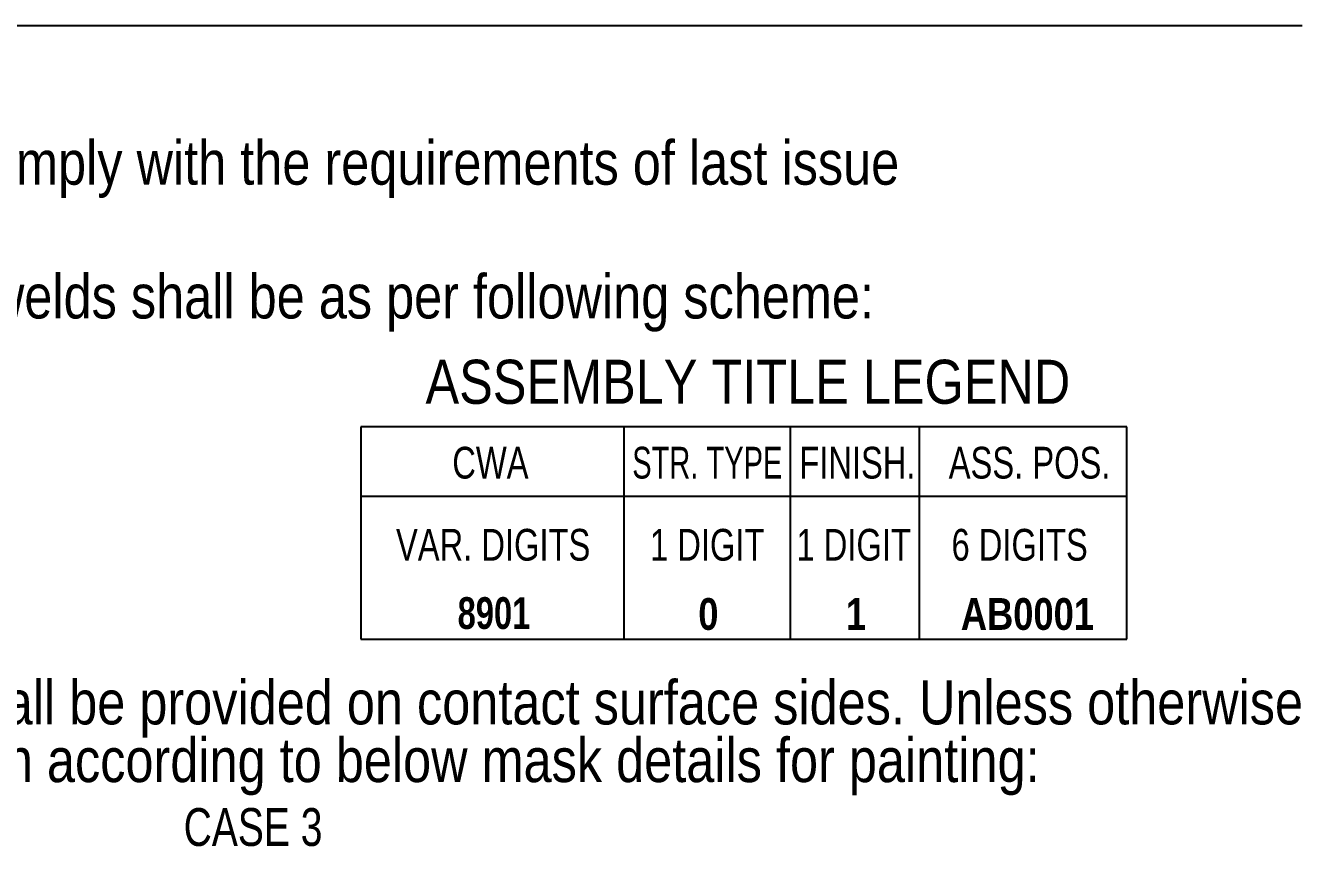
# Model space of a CAD drawing. Header units: millimetres. Extents: x -229 to 612, y -264 to 330.
# Drawn here: x 347.3 to 416.5, y -218.1 to -173.7 of the extents above; entities that cross this region are included whole.
import ezdxf

# ---------------------------------------------------------------- set-up
doc = ezdxf.new("R2010")
doc.units = ezdxf.units.MM
doc.styles.add('Arial Narrow', font='ARIALN.TTF', dxfattribs={"height": 0.2})
doc.styles.add('Arial Narrow Bold', font='ARIALNB.TTF', dxfattribs={"height": 0.2})

# ---------------------------------------------------------------- blocks, each defined once
blk = doc.blocks.new('0_TCM_4503_AIVD_AD_NOTE_BLOCK-43779754-14248')
at = {"color": 4, "linetype": 'Continuous'}
blk.add_line((301.503, -173.651), (416.503, -173.651), dxfattribs=at)
at = {"color": 7, "linetype": 'Continuous'}
for p, q in [((407.003, -195.401), (365.503, -195.401)), ((365.503, -195.401), (365.503, -206.901)), ((379.753, -195.401), (379.753, -206.901)), ((388.753, -195.401), (388.753, -206.901)), ((395.753, -195.401), (395.753, -206.901)), ((407.003, -206.901), (407.003, -195.401)), ((365.503, -199.151), (407.003, -199.151)), ((365.503, -206.901), (407.003, -206.901))]:
    blk.add_line(p, q, dxfattribs=at)
at = {"color": 7, "linetype": 'Continuous', "style": 'Arial Narrow'}
for s, p in [('1. Steel structure fabrication shall comply with the requirements of last issue', (302.753, -182.276)), ('2. Unless otherwise specified, fillet welds shall be as per following scheme:', (302.753, -189.526)), ('ASSEMBLY TITLE LEGEND', (369.003, -194.151)), ('3. Where required, masking area shall be provided on contact surface sides. Unless otherwise', (302.753, -211.526)), ('   specified, masking size and pattern according to below mask details for painting:', (302.753, -214.651))]:
    blk.add_text(s, height=2.38607, dxfattribs=at).set_placement(p)
for s, height, width, p in [('CWA', 1.718, 0.9, (370.453, -198.201)), ('STR. TYPE', 1.718, 0.8, (380.203, -198.201)), ('FINISH.', 1.718, 0.9, (389.253, -198.201)), ('ASS. POS.', 1.718, 0.9, (397.353, -198.201)), ('VAR. DIGITS', 1.71797, 0.9, (367.403, -202.651)), ('1 DIGIT', 1.718, 0.9, (381.166, -202.651)), ('1 DIGIT', 1.718, 0.9, (389.103, -202.651)), ('6 DIGITS', 1.718, 0.9, (397.503, -202.651)), ('CASE 3', 2.051, 0.9, (355.898, -218.113))]:
    blk.add_text(s, height=height, dxfattribs=dict(at, width=width)).set_placement(p)
at = {"color": 1, "linetype": 'Continuous', "style": 'Arial Narrow Bold', "width": 0.9}
blk.add_text('8901', height=1.718, dxfattribs=at).set_placement((370.742, -206.351))
at = {"color": 1, "linetype": 'Continuous', "style": 'Arial Narrow Bold'}
for s, p in [('0', (383.782, -206.401)), ('1', (391.782, -206.401)), ('AB0001', (398.007, -206.401))]:
    blk.add_text(s, height=1.718, dxfattribs=at).set_placement(p)

msp = doc.modelspace()

# ---------------------------------------------------------------- block references
msp.add_blockref('0_TCM_4503_AIVD_AD_NOTE_BLOCK-43779754-14248', (0, 0))

doc.saveas('drawing.dxf')
